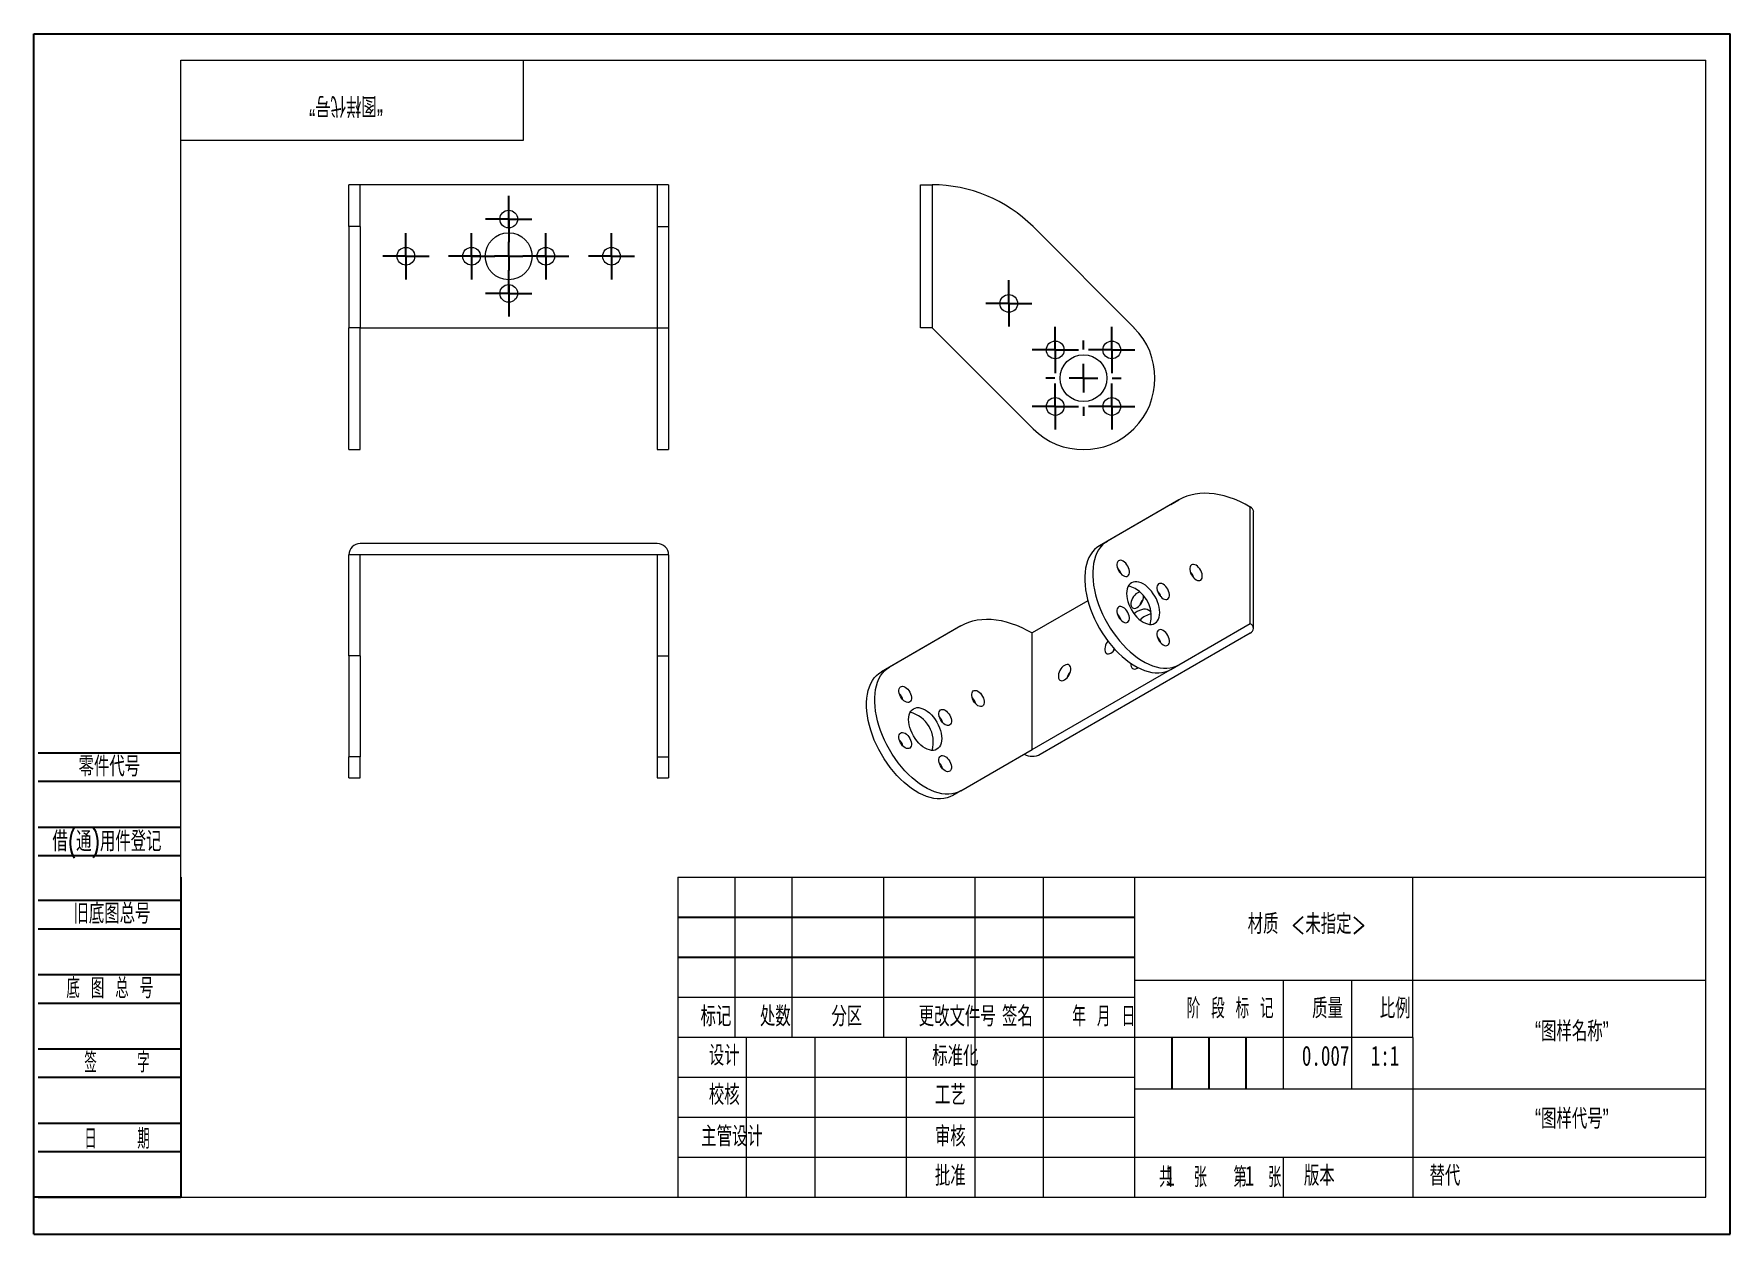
# Model space of a CAD drawing. Header units: millimetres. Extents: x 0 to 297, y 0 to 210.
import ezdxf

# ---------------------------------------------------------------- set-up
doc = ezdxf.new("R2010")
doc.units = ezdxf.units.MM
doc.layers.add('图框', color=7, linetype='Continuous')
doc.layers.add('粗实线层', color=7, linetype='Continuous', lineweight=15)
doc.styles.add('SLDTEXTSTYLE0', font='TXT', dxfattribs={"width": 0.7, "bigfont": 'bigfont'})
doc.styles.add('SLDTEXTSTYLE1', font='TXT', dxfattribs={"width": 0.6, "bigfont": 'bigfont'})
doc.styles.add('SLDTEXTSTYLE2', font='TXT', dxfattribs={"width": 0.614286, "bigfont": 'bigfont'})
doc.styles.add('SLDTEXTSTYLE3', font='TXT', dxfattribs={"width": 0.62, "bigfont": 'bigfont'})
doc.styles.add('SLDTEXTSTYLE4', font='TXT', dxfattribs={"width": 0.566667, "bigfont": 'bigfont'})
doc.styles.add('SLDTEXTSTYLE5', font='TXT', dxfattribs={"width": 0.7})

# ---------------------------------------------------------------- blocks, each defined once
blk = doc.blocks.new('SW_CENTERMARKSYMBOL_0')
at = {"layer": '图框', "color": 0}
for p, q in [((0, 5), (0, 6.6)), ((-5, 0), (-6.6, 0)), ((0, 0), (-2.5, 0)), ((0, 0), (0, 2.5)), ((0, 0), (0, -2.5)), ((0, 0), (2.5, 0)), ((5, 0), (6.6, 0)), ((0, -5), (0, -6.6))]:
    blk.add_line(p, q, dxfattribs=at)
blk = doc.blocks.new('SW_CENTERMARKSYMBOL_1')
at = {"layer": '图框', "color": 0}
for p, q in [((0, 2.5), (0, 4.05)), ((-2.5, 0), (-4.05, 0)), ((0, 0), (-2.5, 0)), ((0, 0), (0, 2.5)), ((0, 0), (0, -2.5)), ((0, 0), (2.5, 0)), ((2.5, 0), (4.05, 0)), ((0, -2.5), (0, -4.05))]:
    blk.add_line(p, q, dxfattribs=at)
blk = doc.blocks.new('SW_CENTERMARKSYMBOL_2')
at = {"layer": '图框', "color": 0}
for p, q in [((0, 2.5), (0, 4.05)), ((-2.5, 0), (-4.05, 0)), ((0, 0), (-2.5, 0)), ((0, 0), (0, 2.5)), ((0, 0), (0, -2.5)), ((0, 0), (2.5, 0)), ((2.5, 0), (4.05, 0)), ((0, -2.5), (0, -4.05))]:
    blk.add_line(p, q, dxfattribs=at)
blk = doc.blocks.new('SW_CENTERMARKSYMBOL_3')
at = {"layer": '图框', "color": 0}
for p, q in [((0, 2.5), (0, 4.05)), ((-2.5, 0), (-4.05, 0)), ((0, 0), (-2.5, 0)), ((0, 0), (0, 2.5)), ((0, 0), (0, -2.5)), ((0, 0), (2.5, 0)), ((2.5, 0), (4.05, 0)), ((0, -2.5), (0, -4.05))]:
    blk.add_line(p, q, dxfattribs=at)
blk = doc.blocks.new('SW_CENTERMARKSYMBOL_4')
at = {"layer": '图框', "color": 0}
for p, q in [((0, 2.5), (0, 4.05)), ((-2.5, 0), (-4.05, 0)), ((0, 0), (-2.5, 0)), ((0, 0), (0, 2.5)), ((0, 0), (0, -2.5)), ((0, 0), (2.5, 0)), ((2.5, 0), (4.05, 0)), ((0, -2.5), (0, -4.05))]:
    blk.add_line(p, q, dxfattribs=at)
blk = doc.blocks.new('SW_CENTERMARKSYMBOL_5')
at = {"layer": '图框', "color": 0}
for p, q in [((0, 2.5), (0, 4.05)), ((-2.5, 0), (-4.05, 0)), ((0, 0), (-2.5, 0)), ((0, 0), (0, 2.5)), ((0, 0), (0, -2.5)), ((0, 0), (2.5, 0)), ((2.5, 0), (4.05, 0)), ((0, -2.5), (0, -4.05))]:
    blk.add_line(p, q, dxfattribs=at)
blk = doc.blocks.new('SW_CENTERMARKSYMBOL_6')
at = {"layer": '图框', "color": 0}
for p, q in [((0, 2.5), (0, 4.05)), ((-2.5, 0), (-4.05, 0)), ((0, 0), (-2.5, 0)), ((0, 0), (0, 2.5)), ((0, 0), (0, -2.5)), ((0, 0), (2.5, 0)), ((2.5, 0), (4.05, 0)), ((0, -2.5), (0, -4.05))]:
    blk.add_line(p, q, dxfattribs=at)
blk = doc.blocks.new('SW_CENTERMARKSYMBOL_7')
at = {"layer": '图框', "color": 0}
for p, q in [((0, 5), (0, 6.6)), ((-5, 0), (-6.6, 0)), ((0, 0), (-2.5, 0)), ((0, 0), (0, 2.5)), ((0, 0), (0, -2.5)), ((0, 0), (2.5, 0)), ((5, 0), (6.6, 0)), ((0, -5), (0, -6.6))]:
    blk.add_line(p, q, dxfattribs=at)
blk = doc.blocks.new('SW_CENTERMARKSYMBOL_8')
at = {"layer": '图框', "color": 0}
for p, q in [((0, 2.5), (0, 4.05)), ((-2.5, 0), (-4.05, 0)), ((0, 0), (-2.5, 0)), ((0, 0), (0, 2.5)), ((0, 0), (0, -2.5)), ((0, 0), (2.5, 0)), ((2.5, 0), (4.05, 0)), ((0, -2.5), (0, -4.05))]:
    blk.add_line(p, q, dxfattribs=at)
blk = doc.blocks.new('SW_CENTERMARKSYMBOL_9')
at = {"layer": '图框', "color": 0}
for p, q in [((0, 2.5), (0, 4.05)), ((-2.5, 0), (-4.05, 0)), ((0, 0), (-2.5, 0)), ((0, 0), (0, 2.5)), ((0, 0), (0, -2.5)), ((0, 0), (2.5, 0)), ((2.5, 0), (4.05, 0)), ((0, -2.5), (0, -4.05))]:
    blk.add_line(p, q, dxfattribs=at)
blk = doc.blocks.new('SW_CENTERMARKSYMBOL_10')
at = {"layer": '图框', "color": 0}
for p, q in [((0, 2.5), (0, 4.05)), ((-2.5, 0), (-4.05, 0)), ((0, 0), (-2.5, 0)), ((0, 0), (0, 2.5)), ((0, 0), (0, -2.5)), ((0, 0), (2.5, 0)), ((2.5, 0), (4.05, 0)), ((0, -2.5), (0, -4.05))]:
    blk.add_line(p, q, dxfattribs=at)
blk = doc.blocks.new('SW_CENTERMARKSYMBOL_11')
at = {"layer": '图框', "color": 0}
for p, q in [((0, 2.5), (0, 4.05)), ((-2.5, 0), (-4.05, 0)), ((0, 0), (-2.5, 0)), ((0, 0), (0, 2.5)), ((0, 0), (0, -2.5)), ((0, 0), (2.5, 0)), ((2.5, 0), (4.05, 0)), ((0, -2.5), (0, -4.05))]:
    blk.add_line(p, q, dxfattribs=at)
blk = doc.blocks.new('SW_CENTERMARKSYMBOL_12')
at = {"layer": '图框', "color": 0}
for p, q in [((0, 2.5), (0, 4.05)), ((-2.5, 0), (-4.05, 0)), ((0, 0), (-2.5, 0)), ((0, 0), (0, 2.5)), ((0, 0), (0, -2.5)), ((0, 0), (2.5, 0)), ((2.5, 0), (4.05, 0)), ((0, -2.5), (0, -4.05))]:
    blk.add_line(p, q, dxfattribs=at)

msp = doc.modelspace()

# ---------------------------------------------------------------- linework, layer by layer
at = {"color": 7, "linetype": 'Continuous', "lineweight": 15}
for p, q in [((57.13, 183.6), (55.13, 183.6)), ((55.13, 176.28), (55.13, 183.6)), ((57.13, 176.28), (57.13, 183.6)), ((109.13, 183.6), (57.13, 183.6)), ((111.13, 183.6), (109.13, 183.6)), ((109.13, 183.6), (109.13, 176.28)), ((111.13, 183.6), (111.13, 176.28)), ((155.26, 158.6), (155.26, 183.6)), ((155.26, 183.6), (157.26, 183.6)), ((157.26, 183.6), (157.26, 158.6)), ((57.13, 176.28), (55.13, 176.28)), ((55.13, 176.28), (55.13, 158.6)), ((57.13, 176.28), (57.13, 158.6)), ((109.13, 176.28), (111.13, 176.28)), ((109.13, 176.28), (109.13, 158.6)), ((111.13, 176.28), (111.13, 158.6)), ((174.94, 176.28), (192.62, 158.6)), ((57.13, 158.6), (55.13, 158.6)), ((55.13, 137.26), (55.13, 158.6)), ((57.13, 137.26), (57.13, 158.6)), ((57.13, 158.6), (109.13, 158.6)), ((109.13, 158.6), (111.13, 158.6)), ((109.13, 158.6), (109.13, 137.26)), ((111.13, 158.6), (111.13, 137.26)), ((157.26, 158.6), (155.26, 158.6)), ((174.94, 140.92), (157.26, 158.6)), ((55.13, 137.26), (57.13, 137.26)), ((109.13, 137.26), (111.13, 137.26)), ((200.48, 128.46), (187.98, 121.24)), ((199.07, 127.64), (200.48, 128.46)), ((199.07, 127.64), (186.57, 120.43)), ((212.98, 106.81), (212.98, 127.22)), ((213.57, 105.99), (213.57, 126.41)), ((57.13, 118.84), (55.13, 118.84)), ((55.13, 101.16), (55.13, 118.84)), ((109.13, 120.84), (57.13, 120.84)), ((109.13, 118.84), (57.13, 118.84)), ((57.13, 101.16), (57.13, 118.84)), ((111.13, 118.84), (109.13, 118.84)), ((109.13, 118.84), (109.13, 101.16)), ((111.13, 118.84), (111.13, 101.16)), ((186.57, 120.43), (187.98, 121.24)), ((184.54, 110.8), (174.8, 105.18)), ((160.88, 105.6), (148.38, 98.38)), ((162.3, 106.42), (149.8, 99.2)), ((162.3, 106.42), (160.88, 105.6)), ((174.8, 84.77), (174.8, 105.18)), ((176.21, 83.95), (212.98, 105.18)), ((200.48, 99.59), (212.98, 106.81)), ((57.13, 101.16), (55.13, 101.16)), ((55.13, 101.16), (55.13, 83.49)), ((57.13, 101.16), (57.13, 83.49)), ((109.13, 101.16), (111.13, 101.16)), ((109.13, 101.16), (109.13, 83.49)), ((111.13, 101.16), (111.13, 83.49)), ((149.8, 99.2), (148.38, 98.38)), ((174.8, 84.77), (198.95, 98.71)), ((193.18, 99.01), (193.33, 99.11)), ((199.07, 98.78), (200.48, 99.59)), ((57.13, 83.49), (55.13, 83.49)), ((55.13, 79.83), (55.13, 83.49)), ((57.13, 79.83), (57.13, 83.49)), ((109.13, 83.49), (111.13, 83.49)), ((109.13, 83.49), (109.13, 79.83)), ((111.13, 83.49), (111.13, 79.83)), ((162.3, 77.55), (174.8, 84.77)), ((55.13, 79.83), (57.13, 79.83)), ((109.13, 79.83), (111.13, 79.83)), ((162.3, 77.55), (160.88, 76.73))]:
    msp.add_line(p, q, dxfattribs=at)
at = {"color": 7, "linetype": 'Continuous', "lineweight": 15, "flags": 128}
for points in [[(212.98, 127.22), (212.06, 127.73), (211.13, 128.18), (210.22, 128.57), (209.31, 128.9), (208.41, 129.17), (207.52, 129.38), (206.65, 129.53), (205.79, 129.61), (204.96, 129.63), (204.14, 129.59), (203.35, 129.49), (202.59, 129.32), (201.86, 129.1), (201.15, 128.81), (200.48, 128.46)], [(186.57, 120.43), (186.12, 120.13), (185.71, 119.77), (185.33, 119.35), (185, 118.88), (184.72, 118.36), (184.48, 117.79), (184.28, 117.17), (184.13, 116.51), (184.04, 115.81), (183.99, 115.08), (183.99, 114.32), (184.04, 113.53), (184.13, 112.72), (184.28, 111.89), (184.48, 111.05), (184.72, 110.2), (185, 109.34), (185.33, 108.49), (185.71, 107.65), (186.12, 106.81), (186.57, 105.99), (187.05, 105.19), (187.57, 104.42), (188.12, 103.67), (188.69, 102.96), (189.28, 102.29), (189.9, 101.65), (190.53, 101.06), (191.18, 100.52), (191.83, 100.03), (192.49, 99.59), (193.15, 99.21), (193.81, 98.89), (194.46, 98.62), (195.11, 98.42), (195.74, 98.28), (196.35, 98.21), (196.95, 98.19), (197.52, 98.24), (198.07, 98.36), (198.58, 98.54), (199.07, 98.78)], [(187.98, 121.24), (187.53, 120.94), (187.12, 120.58), (186.75, 120.17), (186.42, 119.7), (186.13, 119.18), (185.89, 118.6), (185.7, 117.99), (185.55, 117.33), (185.45, 116.63), (185.4, 115.9), (185.4, 115.13), (185.45, 114.35), (185.55, 113.53), (185.7, 112.7), (185.89, 111.86), (186.13, 111.01), (186.42, 110.16), (186.75, 109.31), (187.12, 108.46), (187.53, 107.63), (187.98, 106.81), (188.47, 106.01), (188.98, 105.24), (189.53, 104.49), (190.1, 103.78), (190.7, 103.1), (191.31, 102.47), (191.95, 101.88), (192.59, 101.34), (193.24, 100.85), (193.9, 100.41), (194.56, 100.03), (195.22, 99.7), (195.88, 99.44), (196.52, 99.24), (197.15, 99.1), (197.77, 99.02), (198.36, 99.01), (198.94, 99.06), (199.48, 99.18), (200, 99.35), (200.48, 99.59)], [(190.73, 117.75), (190.5, 117.85), (190.29, 117.89), (190.09, 117.88), (189.92, 117.8), (189.78, 117.66), (189.69, 117.47), (189.64, 117.24), (189.64, 116.98), (189.69, 116.69), (189.78, 116.39), (189.92, 116.1), (190.09, 115.83), (190.29, 115.58), (190.5, 115.37), (190.73, 115.21), (190.96, 115.11), (191.18, 115.07), (191.38, 115.08), (191.55, 115.16), (191.68, 115.3), (191.78, 115.49), (191.82, 115.72), (191.82, 115.98), (191.78, 116.27), (191.68, 116.56), (191.55, 116.86), (191.38, 117.13), (191.18, 117.38), (190.96, 117.59), (190.73, 117.75)], [(203.48, 117.02), (203.25, 117.13), (203.04, 117.17), (202.84, 117.16), (202.67, 117.08), (202.53, 116.94), (202.44, 116.75), (202.39, 116.52), (202.39, 116.26), (202.44, 115.97), (202.53, 115.67), (202.67, 115.38), (202.84, 115.11), (203.04, 114.86), (203.25, 114.65), (203.48, 114.49), (203.71, 114.39), (203.93, 114.35), (204.13, 114.36), (204.3, 114.44), (204.43, 114.58), (204.53, 114.77), (204.57, 115), (204.57, 115.26), (204.53, 115.55), (204.43, 115.84), (204.3, 116.14), (204.13, 116.41), (203.93, 116.66), (203.71, 116.87), (203.48, 117.02)], [(194.23, 113.77), (193.85, 113.96), (193.48, 114.08), (193.12, 114.15), (192.78, 114.15), (192.47, 114.09), (192.18, 113.97), (191.93, 113.78), (191.72, 113.54), (191.55, 113.24), (191.43, 112.9), (191.36, 112.51), (191.33, 112.09), (191.36, 111.64), (191.43, 111.17), (191.55, 110.68), (191.72, 110.19), (191.93, 109.71), (192.18, 109.23), (192.47, 108.78), (192.78, 108.36), (193.12, 107.97), (193.48, 107.62), (193.85, 107.32), (194.23, 107.07), (194.61, 106.88), (194.98, 106.75), (195.34, 106.68), (195.68, 106.68), (196, 106.74), (196.28, 106.87), (196.53, 107.05), (196.74, 107.29), (196.91, 107.59), (197.03, 107.93), (197.11, 108.32), (197.13, 108.74), (197.11, 109.2), (197.03, 109.67), (196.91, 110.15), (196.74, 110.64), (196.53, 111.13), (196.28, 111.6), (196, 112.05), (195.68, 112.48), (195.34, 112.87), (194.98, 113.22), (194.61, 113.52), (194.23, 113.77)], [(197.73, 113.7), (197.5, 113.81), (197.29, 113.85), (197.09, 113.83), (196.92, 113.76), (196.78, 113.62), (196.69, 113.43), (196.64, 113.2), (196.64, 112.94), (196.69, 112.65), (196.78, 112.35), (196.92, 112.06), (197.09, 111.79), (197.29, 111.54), (197.5, 111.33), (197.73, 111.17), (197.96, 111.07), (198.18, 111.03), (198.38, 111.04), (198.55, 111.12), (198.68, 111.26), (198.78, 111.45), (198.82, 111.68), (198.82, 111.94), (198.78, 112.23), (198.68, 112.52), (198.55, 112.82), (198.38, 113.09), (198.18, 113.34), (197.96, 113.55), (197.73, 113.7)], [(193.67, 112.31), (193.63, 112.31), (193.41, 112.26), (193.18, 112.16), (192.96, 112), (192.74, 111.79), (192.54, 111.55), (192.37, 111.27), (192.23, 110.98), (192.14, 110.68), (192.09, 110.4), (192.09, 110.13), (192.14, 109.9), (192.23, 109.71), (192.37, 109.58), (192.54, 109.5), (192.74, 109.48), (192.96, 109.53), (193.18, 109.63), (193.18, 109.63)], [(162.3, 106.42), (162.97, 106.77), (163.67, 107.05), (164.41, 107.28), (165.17, 107.45), (165.96, 107.55), (166.77, 107.59), (167.61, 107.57), (168.46, 107.48), (169.34, 107.34), (170.22, 107.13), (171.12, 106.86), (172.03, 106.53), (172.95, 106.14), (173.87, 105.69), (174.8, 105.18)], [(190.73, 109.66), (190.5, 109.77), (190.29, 109.81), (190.09, 109.79), (189.92, 109.71), (189.78, 109.58), (189.69, 109.39), (189.64, 109.16), (189.64, 108.89), (189.69, 108.61), (189.78, 108.31), (189.92, 108.02), (190.09, 107.74), (190.29, 107.5), (190.5, 107.29), (190.73, 107.13), (190.96, 107.03), (191.18, 106.98), (191.38, 107), (191.55, 107.08), (191.68, 107.22), (191.78, 107.4), (191.82, 107.63), (191.82, 107.9), (191.78, 108.19), (191.68, 108.48), (191.55, 108.77), (191.38, 109.05), (191.18, 109.3), (190.96, 109.5), (190.73, 109.66)], [(195.63, 108.8), (195.48, 108.95), (195.23, 109.14), (194.95, 109.26), (194.63, 109.32), (194.29, 109.32), (193.93, 109.25), (193.56, 109.13), (193.18, 108.94), (192.81, 108.69), (192.63, 108.55)], [(197.73, 105.62), (197.5, 105.72), (197.29, 105.77), (197.09, 105.75), (196.92, 105.67), (196.78, 105.54), (196.69, 105.35), (196.64, 105.12), (196.64, 104.85), (196.69, 104.57), (196.78, 104.27), (196.92, 103.98), (197.09, 103.7), (197.29, 103.46), (197.5, 103.25), (197.73, 103.09), (197.96, 102.99), (198.18, 102.94), (198.38, 102.96), (198.55, 103.04), (198.68, 103.17), (198.78, 103.36), (198.82, 103.59), (198.82, 103.86), (198.78, 104.14), (198.68, 104.44), (198.55, 104.73), (198.38, 105.01), (198.18, 105.25), (197.96, 105.46), (197.73, 105.62)], [(188.06, 103.74), (187.94, 103.59), (187.77, 103.31), (187.64, 103.02), (187.55, 102.72), (187.5, 102.44), (187.5, 102.17), (187.55, 101.94), (187.64, 101.75), (187.77, 101.62), (187.94, 101.54), (188.14, 101.52), (188.36, 101.56), (188.59, 101.67)], [(189.15, 102.43), (189.05, 102.2), (188.98, 101.98)], [(160.88, 76.73), (160.4, 76.49), (159.88, 76.32), (159.34, 76.2), (158.76, 76.15), (158.17, 76.16), (157.55, 76.24), (156.92, 76.38), (156.28, 76.58), (155.62, 76.84), (154.97, 77.17), (154.3, 77.55), (153.65, 77.99), (152.99, 78.48), (152.35, 79.02), (151.72, 79.61), (151.1, 80.24), (150.5, 80.92), (149.93, 81.63), (149.39, 82.38), (148.87, 83.15), (148.38, 83.95), (147.94, 84.77), (147.52, 85.6), (147.15, 86.45), (146.82, 87.3), (146.53, 88.15), (146.29, 89), (146.1, 89.85), (145.95, 90.67), (145.85, 91.49), (145.8, 92.28), (145.8, 93.04), (145.85, 93.77), (145.95, 94.47), (146.1, 95.13), (146.29, 95.75), (146.53, 96.32), (146.82, 96.84), (147.15, 97.31), (147.52, 97.72), (147.94, 98.08), (148.38, 98.38)], [(162.3, 77.55), (161.81, 77.31), (161.3, 77.13), (160.75, 77.02), (160.18, 76.97), (159.58, 76.98), (158.97, 77.06), (158.34, 77.19), (157.69, 77.4), (157.04, 77.66), (156.38, 77.98), (155.72, 78.37), (155.06, 78.8), (154.41, 79.29), (153.76, 79.84), (153.13, 80.43), (152.51, 81.06), (151.92, 81.73), (151.35, 82.45), (150.8, 83.19), (150.28, 83.97), (149.8, 84.77), (149.35, 85.58), (148.94, 86.42), (148.56, 87.26), (148.23, 88.12), (147.95, 88.97), (147.71, 89.82), (147.51, 90.66), (147.36, 91.49), (147.27, 92.3), (147.22, 93.09), (147.22, 93.86), (147.27, 94.59), (147.36, 95.29), (147.51, 95.94), (147.71, 96.56), (147.95, 97.13), (148.23, 97.66), (148.56, 98.13), (148.94, 98.54), (149.35, 98.9), (149.8, 99.2)], [(180.46, 96.97), (180.68, 97.13), (180.9, 97.34), (181.1, 97.59), (181.27, 97.86), (181.4, 98.16), (181.5, 98.45), (181.55, 98.74), (181.55, 99), (181.5, 99.23), (181.4, 99.42), (181.27, 99.56), (181.1, 99.64), (180.9, 99.65), (180.68, 99.61), (180.46, 99.51), (180.23, 99.35), (180.01, 99.14), (179.81, 98.89), (179.64, 98.62), (179.51, 98.32), (179.41, 98.03), (179.37, 97.74), (179.37, 97.48), (179.41, 97.25), (179.51, 97.06), (179.64, 96.92), (179.81, 96.84), (180.01, 96.83), (180.23, 96.87), (180.46, 96.97)], [(192.1, 99.84), (192.09, 99.78), (192.09, 99.52), (192.14, 99.29), (192.23, 99.1), (192.37, 98.96), (192.54, 98.88), (192.74, 98.87), (192.96, 98.91), (193.18, 99.01)], [(152.55, 93.17), (152.32, 93.33), (152.1, 93.54), (151.9, 93.78), (151.73, 94.06), (151.6, 94.35), (151.51, 94.65), (151.46, 94.93), (151.46, 95.2), (151.51, 95.43), (151.6, 95.62), (151.73, 95.75), (151.9, 95.83), (152.1, 95.85), (152.32, 95.81), (152.55, 95.7), (152.78, 95.54), (152.99, 95.34), (153.19, 95.09), (153.36, 94.81), (153.5, 94.52), (153.59, 94.23), (153.64, 93.94), (153.64, 93.68), (153.59, 93.44), (153.5, 93.26), (153.36, 93.12), (153.19, 93.04), (152.99, 93.02), (152.78, 93.07), (152.55, 93.17)], [(165.3, 92.45), (165.07, 92.61), (164.85, 92.82), (164.65, 93.06), (164.48, 93.34), (164.35, 93.63), (164.26, 93.93), (164.21, 94.21), (164.21, 94.48), (164.26, 94.71), (164.35, 94.9), (164.48, 95.03), (164.65, 95.11), (164.85, 95.13), (165.07, 95.09), (165.3, 94.98), (165.53, 94.82), (165.74, 94.62), (165.94, 94.37), (166.11, 94.09), (166.25, 93.8), (166.34, 93.51), (166.39, 93.22), (166.39, 92.95), (166.34, 92.72), (166.25, 92.54), (166.11, 92.4), (165.94, 92.32), (165.74, 92.3), (165.53, 92.35), (165.3, 92.45)], [(156.05, 85.03), (155.67, 85.27), (155.3, 85.57), (154.94, 85.92), (154.6, 86.31), (154.28, 86.74), (154, 87.19), (153.75, 87.66), (153.54, 88.15), (153.37, 88.64), (153.25, 89.12), (153.17, 89.6), (153.15, 90.05), (153.17, 90.47), (153.25, 90.86), (153.37, 91.2), (153.54, 91.5), (153.75, 91.74), (154, 91.93), (154.28, 92.05), (154.6, 92.11), (154.94, 92.11), (155.3, 92.04), (155.67, 91.91), (156.05, 91.72), (156.43, 91.48), (156.8, 91.18), (157.16, 90.83), (157.5, 90.44), (157.81, 90.01), (158.1, 89.56), (158.35, 89.08), (158.56, 88.6), (158.73, 88.11), (158.85, 87.62), (158.92, 87.15), (158.95, 86.7), (158.92, 86.28), (158.85, 85.89), (158.73, 85.55), (158.56, 85.25), (158.35, 85.01), (158.1, 84.82), (157.81, 84.7), (157.5, 84.64), (157.16, 84.64), (156.8, 84.71), (156.43, 84.84), (156.05, 85.03)], [(159.55, 89.13), (159.32, 89.29), (159.1, 89.5), (158.9, 89.74), (158.73, 90.02), (158.6, 90.31), (158.51, 90.61), (158.46, 90.89), (158.46, 91.16), (158.51, 91.39), (158.6, 91.58), (158.73, 91.71), (158.9, 91.79), (159.1, 91.81), (159.32, 91.77), (159.55, 91.66), (159.78, 91.5), (159.99, 91.29), (160.19, 91.05), (160.36, 90.77), (160.5, 90.48), (160.59, 90.19), (160.64, 89.9), (160.64, 89.63), (160.59, 89.4), (160.5, 89.21), (160.36, 89.08), (160.19, 89), (159.99, 88.98), (159.78, 89.03), (159.55, 89.13)], [(152.55, 85.09), (152.32, 85.25), (152.1, 85.45), (151.9, 85.7), (151.73, 85.98), (151.6, 86.27), (151.51, 86.56), (151.46, 86.85), (151.46, 87.11), (151.51, 87.35), (151.6, 87.53), (151.73, 87.67), (151.9, 87.75), (152.1, 87.77), (152.32, 87.72), (152.55, 87.62), (152.78, 87.46), (152.99, 87.25), (153.19, 87.01), (153.36, 86.73), (153.5, 86.44), (153.59, 86.14), (153.64, 85.86), (153.64, 85.59), (153.59, 85.36), (153.5, 85.17), (153.36, 85.04), (153.19, 84.96), (152.99, 84.94), (152.78, 84.98), (152.55, 85.09)], [(159.55, 81.05), (159.32, 81.21), (159.1, 81.41), (158.9, 81.66), (158.73, 81.94), (158.6, 82.23), (158.51, 82.52), (158.46, 82.81), (158.46, 83.07), (158.51, 83.31), (158.6, 83.49), (158.73, 83.63), (158.9, 83.71), (159.1, 83.73), (159.32, 83.68), (159.55, 83.58), (159.78, 83.42), (159.99, 83.21), (160.19, 82.96), (160.36, 82.69), (160.5, 82.4), (160.59, 82.1), (160.64, 81.82), (160.64, 81.55), (160.59, 81.32), (160.5, 81.13), (160.36, 81), (160.19, 80.92), (159.99, 80.9), (159.78, 80.94), (159.55, 81.05)]]:
    msp.add_lwpolyline(points, dxfattribs=at)
at = {"color": 7, "linetype": 'Continuous', "lineweight": 15}
for centre, radius in [((83.13, 177.6), 1.55), ((65.13, 171.1), 1.55), ((76.63, 171.1), 1.55), ((83.13, 171.1), 4.1), ((89.63, 171.1), 1.55), ((101.13, 171.1), 1.55), ((83.13, 164.6), 1.55), ((170.7, 162.84), 1.55), ((178.83, 154.71), 1.55), ((188.73, 154.71), 1.55), ((183.78, 149.76), 4.1), ((178.83, 144.81), 1.55), ((188.73, 144.81), 1.55)]:
    msp.add_circle(centre, radius, dxfattribs=at)
for centre, radius, start, end in [((157.26, 158.6), 25, 45, 90), ((183.78, 149.76), 12.5, 225, 45), ((212.57, 126.31), 1.01, 5.6948, 65.6253), ((57.13, 118.84), 2, 90, 180), ((109.13, 118.84), 2, 0, 90), ((187.87, 114.82), 2.57, 15.7193, 44.2754), ((200.62, 114.1), 2.57, 15.7193, 44.2754), ((191.42, 110.7), 2.65, 58.1122, 86.0672), ((190.08, 108.11), 5.56, 345.0161, 60.4974), ((191.94, 111.61), 2.34, 302.2369, 1.2225), ((196.05, 109.24), 2.58, 135.7426, 164.2628), ((194.87, 110.78), 2.57, 15.7193, 44.2754), ((187.87, 106.74), 2.57, 15.7193, 44.2754), ((196.35, 104.88), 3.69, 100.5619, 136.0776), ((194.87, 102.7), 2.57, 15.7193, 44.2754), ((212.67, 105.99), 0.873, 290.7834, 69.2166), ((187.43, 103.53), 2.19, 301.8503, 326.4072), ((183.33, 96.58), 2.58, 135.7426, 164.2628), ((149.68, 92.78), 2.58, 15.7372, 44.2574), ((162.43, 92.06), 2.58, 15.7372, 44.2574), ((152.16, 86.13), 5.32, 343.6661, 76.3285), ((156.68, 88.74), 2.58, 15.7372, 44.2574), ((149.68, 84.7), 2.58, 15.7372, 44.2574), ((174.8, 86.68), 3.07, 242.6097, 297.3903), ((156.68, 80.66), 2.58, 15.7372, 44.2574)]:
    msp.add_arc(centre, radius, start, end, dxfattribs=at)
at = {"layer": '图框'}
for p, q in [((-0.01, 0), (-0.01, 210)), ((-0.01, 210), (296.99, 210)), ((296.99, 0), (296.99, 210)), ((0.73, 84.22), (25.73, 84.22)), ((0.73, 79.22), (25.73, 79.22)), ((0.73, 71.22), (25.73, 71.22)), ((0.73, 66.22), (25.73, 66.22)), ((25.73, 62.43), (25.73, 6.43)), ((0.73, 58.43), (25.73, 58.43)), ((112.73, 55.43), (192.73, 55.43)), ((0.73, 53.43), (25.73, 53.43)), ((112.73, 48.43), (192.73, 48.43)), ((0.73, 45.43), (25.73, 45.43)), ((0.73, 40.43), (25.73, 40.43)), ((199.23, 34.43), (199.23, 25.43)), ((205.73, 34.43), (205.73, 25.43)), ((212.23, 34.43), (212.23, 25.43)), ((0.73, 32.43), (25.73, 32.43)), ((0.73, 27.43), (25.73, 27.43)), ((0.73, 19.43), (25.73, 19.43)), ((0.73, 14.43), (25.73, 14.43)), ((25.73, 6.43), (-0.01, 6.43)), ((0.73, 6.43), (25.73, 6.43)), ((241.42, 6.44), (241.42, 6.43)), ((-0.01, 0), (296.99, 0))]:
    msp.add_line(p, q, dxfattribs=at)
at = {"layer": '图框', "linetype": 'Continuous', "lineweight": 15}
for p, q in [((25.73, 6.43), (25.73, 205.43)), ((25.73, 205.43), (292.73, 205.43)), ((292.73, 6.43), (292.73, 205.43)), ((25.73, 6.43), (292.73, 6.43))]:
    msp.add_line(p, q, dxfattribs=at)
at = {"layer": '图框', "lineweight": 15}
for p, q in [((112.73, 62.43), (292.73, 62.43)), ((112.73, 62.43), (112.73, 6.43)), ((122.73, 62.43), (122.73, 34.43)), ((132.73, 62.43), (132.73, 34.43)), ((148.73, 62.43), (148.73, 34.43)), ((164.73, 62.43), (164.73, 6.43)), ((176.73, 62.43), (176.73, 6.43)), ((192.73, 62.43), (192.73, 6.43)), ((241.39, 62.43), (241.42, 6.44)), ((192.73, 44.43), (292.73, 44.43)), ((218.73, 44.43), (218.73, 25.43)), ((230.73, 44.43), (230.73, 25.43)), ((112.73, 41.43), (192.73, 41.43)), ((112.73, 34.43), (192.73, 34.43)), ((124.73, 34.43), (124.73, 6.43)), ((136.73, 34.43), (136.73, 6.43)), ((152.73, 34.43), (152.73, 6.43)), ((192.73, 34.43), (241.4, 34.43)), ((112.73, 27.43), (192.73, 27.43)), ((192.73, 25.43), (292.73, 25.43)), ((112.73, 20.43), (192.73, 20.43)), ((112.73, 13.43), (192.73, 13.45)), ((192.73, 13.45), (292.73, 13.48)), ((218.73, 13.46), (218.73, 6.43)), ((112.73, 6.43), (292.73, 6.43))]:
    msp.add_line(p, q, dxfattribs=at)
at = {"layer": '粗实线层'}
for p, q in [((85.73, 191.43), (85.73, 205.43)), ((25.73, 191.43), (85.73, 191.43))]:
    msp.add_line(p, q, dxfattribs=at)

# ---------------------------------------------------------------- block references
at = {"layer": '图框'}
for name, p in [('SW_CENTERMARKSYMBOL_1', (83.13, 177.6)), ('SW_CENTERMARKSYMBOL_0', (83.13, 171.1)), ('SW_CENTERMARKSYMBOL_2', (65.13, 171.1)), ('SW_CENTERMARKSYMBOL_5', (76.63, 171.1)), ('SW_CENTERMARKSYMBOL_3', (89.63, 171.1)), ('SW_CENTERMARKSYMBOL_6', (101.13, 171.1)), ('SW_CENTERMARKSYMBOL_4', (83.13, 164.6)), ('SW_CENTERMARKSYMBOL_9', (170.7, 162.84)), ('SW_CENTERMARKSYMBOL_11', (178.83, 154.71)), ('SW_CENTERMARKSYMBOL_10', (188.73, 154.71)), ('SW_CENTERMARKSYMBOL_7', (183.78, 149.76)), ('SW_CENTERMARKSYMBOL_12', (178.83, 144.81)), ('SW_CENTERMARKSYMBOL_8', (188.73, 144.81))]:
    msp.add_blockref(name, p, dxfattribs=at)

# ---------------------------------------------------------------- texts
at = {"layer": '图框', "insert": (54.64, 195.65), "char_height": 3.5, "attachment_point": 2, "rotation": 180, "style": 'SLDTEXTSTYLE0'}
msp.add_mtext('\\M+18167图样\\M+191E3\\M+18D86\\M+18168', dxfattribs=at)
at = {"layer": '图框', "char_height": 3.5}
for s, insert, attachment_point, style in [('\\M+197EB\\M+18C8F\\M+191E3\\M+18D86', (7.81, 83.58), 1, 'SLDTEXTSTYLE0'), ('\\M+18ED8(\\M+192CA)\\M+19770\\M+18C8F\\M+1936F记', (3.22, 70.47), 1, 'SLDTEXTSTYLE0'), ('\\M+18B8C\\M+192EA图总\\M+18D86', (6.92, 57.82), 1, 'SLDTEXTSTYLE0'), ('\\M+18DDE质 <\\M+196A2\\M+18E77\\M+192E8>', (222.88, 56.01), 2, 'SLDTEXTSTYLE0'), ('\\M+192EA 图 总 \\M+18D86', (5.67, 44.77), 1, 'SLDTEXTSTYLE2'), ('阶 \\M+19269 标 记', (209.45, 41.24), 2, 'SLDTEXTSTYLE2'), ('\\M+194E4\\M+197E1', (238.35, 41.24), 2, 'SLDTEXTSTYLE0'), ('标记', (119.42, 39.85), 2, 'SLDTEXTSTYLE0'), ('处\\M+19094', (129.81, 39.85), 2, 'SLDTEXTSTYLE0'), ('\\M+195AA\\M+18BE6', (142.33, 39.85), 2, 'SLDTEXTSTYLE0'), ('\\M+18D58\\M+189FC\\M+195B6\\M+18C8F\\M+18D86', (161.66, 39.85), 2, 'SLDTEXTSTYLE0'), ('签\\M+196BC', (172.2, 39.85), 2, 'SLDTEXTSTYLE0'), ('\\M+1944E \\M+18C8E \\M+193FA', (187.32, 39.85), 2, 'SLDTEXTSTYLE3'), ('质\\M+197CA', (226.5, 41.24), 2, 'SLDTEXTSTYLE0'), ('\\M+18167图样\\M+196BC\\M+18FCC\\M+18168', (269.29, 37.22), 2, 'SLDTEXTSTYLE0'), ('设计', (120.87, 32.99), 2, 'SLDTEXTSTYLE0'), ('标\\M+18F79\\M+189BB', (161.34, 32.92), 2, 'SLDTEXTSTYLE0'), ('0.007', (226.18, 32.95), 2, 'SLDTEXTSTYLE5'), ('1:1', (236.58, 32.95), 2, 'SLDTEXTSTYLE5'), ('签    \\M+18E9A', (14.54, 31.76), 2, 'SLDTEXTSTYLE4'), ('\\M+18D5A\\M+18A6A', (120.87, 26.11), 2, 'SLDTEXTSTYLE0'), ('\\M+18D48艺', (160.46, 26.07), 2, 'SLDTEXTSTYLE0'), ('\\M+18167图样\\M+191E3\\M+18D86\\M+18168', (269.29, 21.92), 2, 'SLDTEXTSTYLE0'), ('\\M+193FA    \\M+18AFA', (14.54, 18.41), 2, 'SLDTEXTSTYLE4'), ('\\M+18EE5\\M+18AC7设计', (122.23, 18.83), 2, 'SLDTEXTSTYLE0'), ('审\\M+18A6A', (160.46, 18.83), 2, 'SLDTEXTSTYLE0'), ('\\M+194E1\\M+18F79', (160.46, 11.95), 2, 'SLDTEXTSTYLE0'), ('\\M+18BA4  张', (201.21, 11.69), 2, 'SLDTEXTSTYLE1'), ('\\M+191E6  张', (214.23, 11.69), 2, 'SLDTEXTSTYLE1'), ('\\M+194C5\\M+1967B', (225.07, 11.96), 2, 'SLDTEXTSTYLE0'), ('\\M+191D6\\M+191E3', (244.37, 11.96), 1, 'SLDTEXTSTYLE0'), ('1', (198.12, 11.96), 1, 'SLDTEXTSTYLE5'), ('1', (212.02, 11.96), 1, 'SLDTEXTSTYLE5')]:
    msp.add_mtext(s, dxfattribs=dict(at, insert=insert, attachment_point=attachment_point, style=style))

doc.saveas('drawing.dxf')
